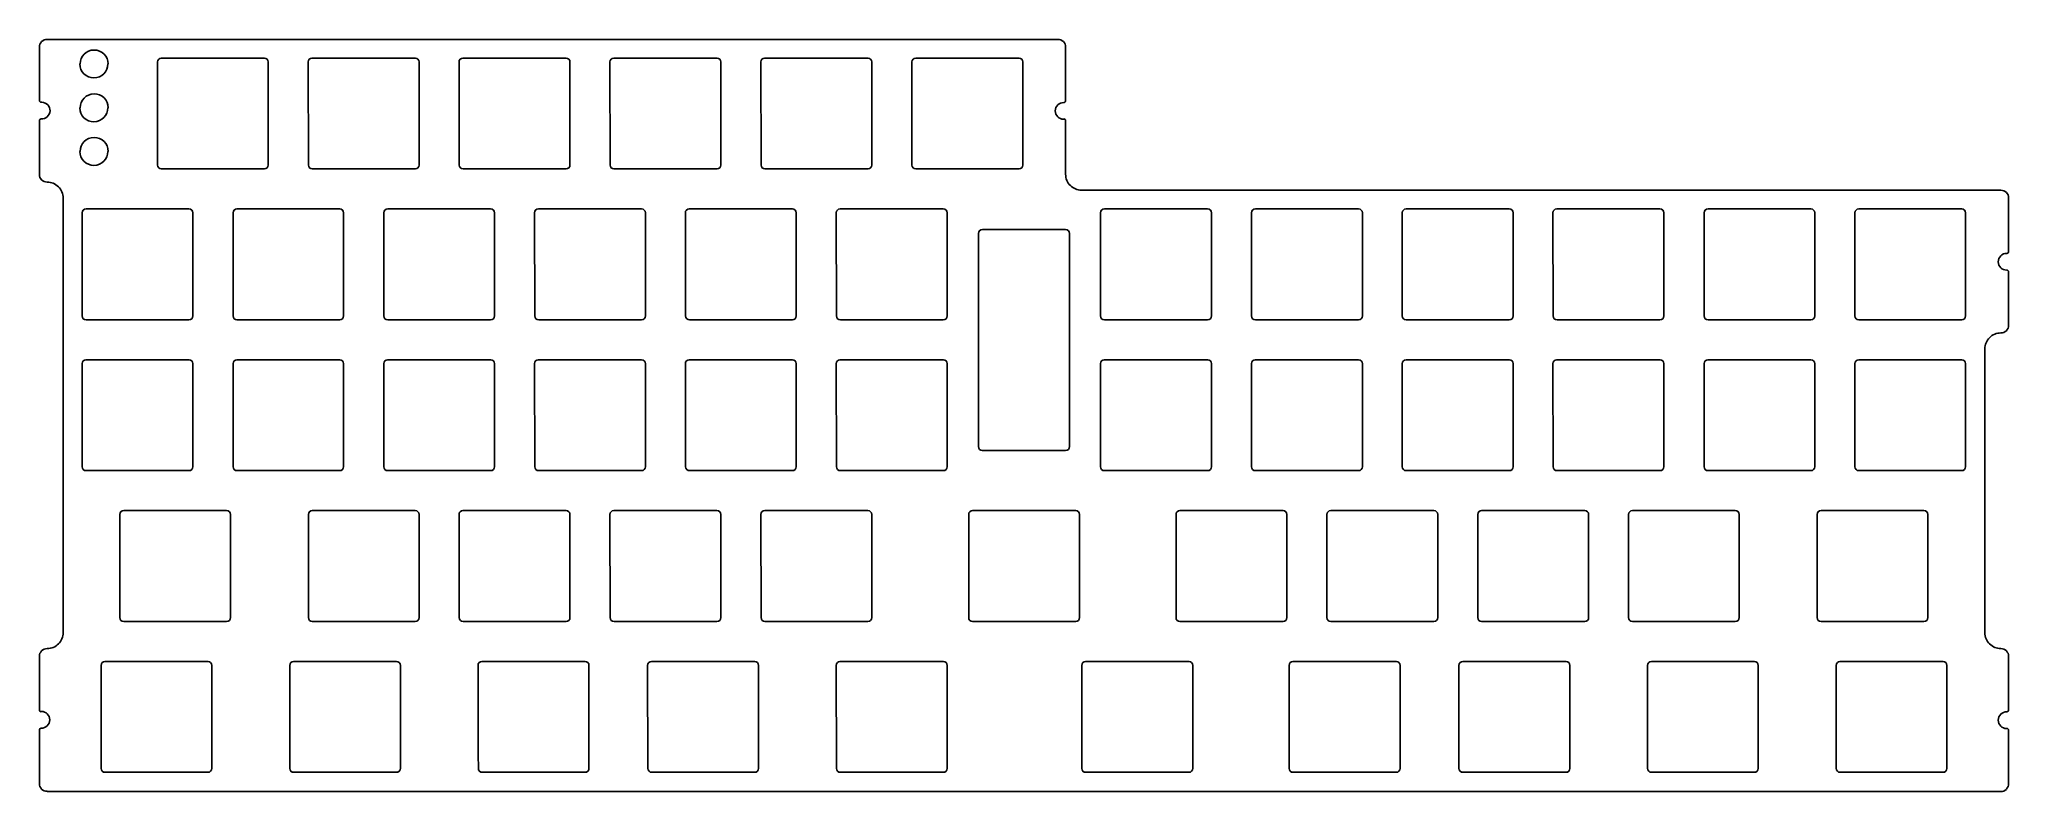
# Model space of a CAD drawing. Header units: millimetres. Extents: x 16 to 264, y 60 to 155.
import ezdxf

# ---------------------------------------------------------------- set-up
doc = ezdxf.new("R2010")
doc.units = ezdxf.units.MM
doc.header["$MEASUREMENT"] = 0
doc.layers.add('Layer 1', color=7, linetype='Continuous', lineweight=0)

msp = doc.modelspace()

# ---------------------------------------------------------------- linework, layer by layer
at = {"layer": 'Layer 1', "color": 18, "lineweight": 25, "true_color": 0x000000}
for p, q in [((15.56, 154.45), (15.56, 147.74)), ((144.15, 155.43), (16.55, 155.43)), ((145.13, 147.74), (145.13, 154.45)), ((15.56, 145.13), (15.56, 138.39)), ((145.13, 138.39), (145.13, 145.13)), ((18.56, 135.4), (18.56, 80.5)), ((263.21, 136.38), (147.14, 136.38)), ((264.2, 128.66), (264.2, 135.4)), ((264.2, 119.66), (264.2, 126.05)), ((264.2, 119.34), (264.2, 119.66)), ((261.2, 80.5), (261.2, 116.35)), ((15.56, 77.51), (15.56, 70.77)), ((264.2, 70.77), (264.2, 77.51)), ((15.56, 68.16), (15.56, 61.45)), ((264.2, 61.45), (264.2, 68.16)), ((16.55, 60.43), (263.21, 60.43))]:
    msp.add_line(p, q, dxfattribs=at)
for points in [[(15.84, 155.15), (15.66, 154.98), (15.56, 154.73), (15.56, 154.45)], [(16.55, 155.43), (16.26, 155.43), (16.02, 155.33), (15.84, 155.15)], [(144.85, 155.15), (144.67, 155.33), (144.43, 155.43), (144.15, 155.43)], [(145.13, 154.45), (145.13, 154.73), (145.03, 154.98), (144.85, 155.15)], [(15.56, 147.74), (15.56, 147.6), (15.66, 147.5), (15.8, 147.5)], [(144.89, 147.46), (145.03, 147.46), (145.13, 147.57), (145.13, 147.71)], [(15.8, 145.38), (15.66, 145.38), (15.56, 145.27), (15.56, 145.13)], [(145.13, 145.13), (145.13, 145.27), (145.03, 145.38), (144.89, 145.38)], [(15.56, 138.39), (15.56, 138.11), (15.66, 137.87), (15.84, 137.69)], [(15.84, 137.69), (16.02, 137.51), (16.26, 137.41), (16.55, 137.41)], [(17.96, 136.81), (17.57, 137.2), (17.07, 137.41), (16.55, 137.41)], [(18.56, 135.4), (18.56, 135.93), (18.34, 136.45), (17.96, 136.81)], [(145.13, 138.39), (145.13, 137.87), (145.34, 137.34), (145.73, 136.98)], [(145.73, 136.98), (146.12, 136.6), (146.61, 136.38), (147.14, 136.38)], [(263.91, 136.1), (263.74, 136.28), (263.49, 136.38), (263.21, 136.38)], [(264.2, 135.4), (264.2, 135.68), (264.09, 135.93), (263.91, 136.1)], [(261.8, 117.76), (261.41, 117.37), (261.2, 116.88), (261.2, 116.35)], [(263.21, 118.36), (262.68, 118.36), (262.15, 118.15), (261.8, 117.76)], [(263.21, 118.36), (263.49, 118.36), (263.74, 118.46), (263.91, 118.64)], [(263.91, 118.64), (264.09, 118.82), (264.2, 119.06), (264.2, 119.34)], [(17.96, 79.09), (18.34, 79.48), (18.56, 79.97), (18.56, 80.5)], [(261.2, 80.5), (261.2, 79.97), (261.41, 79.45), (261.8, 79.09)], [(15.84, 78.21), (15.66, 78.03), (15.56, 77.79), (15.56, 77.51)], [(16.55, 78.49), (16.26, 78.49), (16.02, 78.39), (15.84, 78.21)], [(16.55, 78.49), (17.07, 78.49), (17.6, 78.7), (17.96, 79.09)], [(261.8, 79.09), (262.18, 78.7), (262.68, 78.49), (263.21, 78.49)], [(263.91, 78.21), (263.74, 78.39), (263.49, 78.49), (263.21, 78.49)], [(264.2, 77.51), (264.2, 77.79), (264.09, 78.03), (263.91, 78.21)], [(263.95, 70.52), (264.09, 70.52), (264.2, 70.63), (264.2, 70.77)], [(15.8, 68.44), (15.66, 68.44), (15.56, 68.33), (15.56, 68.19)], [(15.56, 61.45), (15.56, 61.17), (15.66, 60.92), (15.84, 60.75)], [(15.84, 60.75), (16.02, 60.57), (16.26, 60.47), (16.55, 60.47)], [(263.21, 60.43), (263.49, 60.43), (263.74, 60.54), (263.91, 60.71)], [(263.91, 60.75), (264.09, 60.92), (264.2, 61.17), (264.2, 61.45)]]:
    msp.add_open_spline(points, degree=3, dxfattribs=at)
for points, knots in [([(24.2, 152.33), (24.2, 151.38), (23.42, 150.57), (22.44, 150.57), (21.45, 150.57), (20.67, 151.34), (20.67, 152.33)], [0, 0, 0, 0, 1, 1, 1, 2, 2, 2, 2]), ([(20.71, 152.33), (20.71, 153.28), (21.48, 154.09), (22.47, 154.09), (23.46, 154.09), (24.24, 153.32), (24.24, 152.33)], [0, 0, 0, 0, 1, 1, 1, 2, 2, 2, 2]), ([(30.48, 139.56), (30.48, 139.28), (30.69, 139.07), (30.97, 139.07), (30.97, 139.07), (43.96, 139.07), (43.96, 139.07), (44.24, 139.07), (44.45, 139.28), (44.45, 139.56), (44.45, 139.56), (44.45, 152.58), (44.45, 152.58), (44.45, 152.86), (44.24, 153.07), (43.96, 153.07), (43.96, 153.07), (30.97, 153.07), (30.97, 153.07), (30.69, 153.07), (30.48, 152.86), (30.48, 152.58), (30.48, 152.58), (30.48, 139.56), (30.48, 139.56), (30.48, 139.56), (30.48, 139.56), (30.48, 139.56)], [0, 0, 0, 0, 1, 1, 1, 2, 2, 2, 3, 3, 3, 4, 4, 4, 5, 5, 5, 6, 6, 6, 7, 7, 7, 8, 8, 8, 9, 9, 9, 9]), ([(49.53, 139.56), (49.53, 139.28), (49.74, 139.07), (50.02, 139.07), (50.02, 139.07), (63.01, 139.07), (63.01, 139.07), (63.29, 139.07), (63.5, 139.28), (63.5, 139.56), (63.5, 139.56), (63.5, 152.58), (63.5, 152.58), (63.5, 152.86), (63.29, 153.07), (63.01, 153.07), (63.01, 153.07), (49.99, 153.07), (49.99, 153.07), (49.71, 153.07), (49.49, 152.86), (49.49, 152.58), (49.49, 152.58), (49.53, 139.56), (49.53, 139.56), (49.53, 139.56), (49.53, 139.56), (49.53, 139.56)], [0, 0, 0, 0, 1, 1, 1, 2, 2, 2, 3, 3, 3, 4, 4, 4, 5, 5, 5, 6, 6, 6, 7, 7, 7, 8, 8, 8, 9, 9, 9, 9]), ([(68.58, 139.56), (68.58, 139.28), (68.79, 139.07), (69.07, 139.07), (69.07, 139.07), (82.06, 139.07), (82.06, 139.07), (82.34, 139.07), (82.55, 139.28), (82.55, 139.56), (82.55, 139.56), (82.55, 152.58), (82.55, 152.58), (82.55, 152.86), (82.34, 153.07), (82.06, 153.07), (82.06, 153.07), (69.04, 153.07), (69.04, 153.07), (68.76, 153.07), (68.54, 152.86), (68.54, 152.58), (68.58, 152.54), (68.58, 139.56), (68.58, 139.56)], [0, 0, 0, 0, 1, 1, 1, 2, 2, 2, 3, 3, 3, 4, 4, 4, 5, 5, 5, 6, 6, 6, 7, 7, 7, 8, 8, 8, 8]), ([(87.63, 139.56), (87.63, 139.28), (87.84, 139.07), (88.12, 139.07), (88.12, 139.07), (101.11, 139.07), (101.11, 139.07), (101.39, 139.07), (101.6, 139.28), (101.6, 139.56), (101.6, 139.56), (101.6, 152.58), (101.6, 152.58), (101.6, 152.86), (101.39, 153.07), (101.11, 153.07), (101.11, 153.07), (88.09, 153.07), (88.09, 153.07), (87.81, 153.07), (87.59, 152.86), (87.59, 152.58), (87.59, 152.58), (87.63, 139.56), (87.63, 139.56), (87.63, 139.56), (87.63, 139.56), (87.63, 139.56)], [0, 0, 0, 0, 1, 1, 1, 2, 2, 2, 3, 3, 3, 4, 4, 4, 5, 5, 5, 6, 6, 6, 7, 7, 7, 8, 8, 8, 9, 9, 9, 9]), ([(106.68, 139.56), (106.68, 139.28), (106.89, 139.07), (107.17, 139.07), (107.17, 139.07), (120.16, 139.07), (120.16, 139.07), (120.44, 139.07), (120.65, 139.28), (120.65, 139.56), (120.65, 139.56), (120.65, 152.58), (120.65, 152.58), (120.65, 152.86), (120.44, 153.07), (120.16, 153.07), (120.16, 153.07), (107.14, 153.07), (107.14, 153.07), (106.86, 153.07), (106.64, 152.86), (106.64, 152.58), (106.64, 152.58), (106.68, 139.56), (106.68, 139.56), (106.68, 139.56), (106.68, 139.56), (106.68, 139.56)], [0, 0, 0, 0, 1, 1, 1, 2, 2, 2, 3, 3, 3, 4, 4, 4, 5, 5, 5, 6, 6, 6, 7, 7, 7, 8, 8, 8, 9, 9, 9, 9]), ([(125.73, 139.56), (125.73, 139.28), (125.94, 139.07), (126.22, 139.07), (126.22, 139.07), (139.24, 139.07), (139.24, 139.07), (139.52, 139.07), (139.74, 139.28), (139.74, 139.56), (139.74, 139.56), (139.74, 152.58), (139.74, 152.58), (139.74, 152.86), (139.52, 153.07), (139.24, 153.07), (139.24, 153.07), (126.22, 153.07), (126.22, 153.07), (125.94, 153.07), (125.73, 152.86), (125.73, 152.58), (125.73, 152.58), (125.73, 139.56), (125.73, 139.56)], [0, 0, 0, 0, 1, 1, 1, 2, 2, 2, 3, 3, 3, 4, 4, 4, 5, 5, 5, 6, 6, 6, 7, 7, 7, 8, 8, 8, 8]), ([(15.8, 145.38), (16.37, 145.38), (16.86, 145.8), (16.9, 146.4), (16.9, 146.97), (16.47, 147.46), (15.87, 147.5), (15.87, 147.5), (15.84, 147.5), (15.8, 147.5)], [0, 0, 0, 0, 1, 1, 1, 2, 2, 2, 3, 3, 3, 3]), ([(24.2, 146.79), (24.2, 145.84), (23.42, 145.03), (22.44, 145.03), (21.45, 145.03), (20.67, 145.8), (20.67, 146.79)], [0, 0, 0, 0, 1, 1, 1, 2, 2, 2, 2]), ([(20.71, 146.79), (20.71, 147.74), (21.48, 148.55), (22.47, 148.55), (23.46, 148.55), (24.24, 147.78), (24.24, 146.79)], [0, 0, 0, 0, 1, 1, 1, 2, 2, 2, 2]), ([(144.89, 147.46), (144.32, 147.46), (143.83, 147), (143.83, 146.4), (143.83, 145.8), (144.29, 145.34), (144.89, 145.34)], [0, 0, 0, 0, 1, 1, 1, 2, 2, 2, 2]), ([(20.71, 141.29), (20.71, 142.24), (21.48, 143.05), (22.47, 143.05), (23.46, 143.05), (24.24, 142.28), (24.24, 141.29)], [0, 0, 0, 0, 1, 1, 1, 2, 2, 2, 2]), ([(24.2, 141.29), (24.2, 140.34), (23.42, 139.52), (22.44, 139.52), (21.45, 139.52), (20.67, 140.3), (20.67, 141.29)], [0, 0, 0, 0, 1, 1, 1, 2, 2, 2, 2]), ([(20.95, 120.51), (20.95, 120.23), (21.17, 120.02), (21.45, 120.02), (21.45, 120.02), (34.43, 120.02), (34.43, 120.02), (34.71, 120.02), (34.93, 120.23), (34.93, 120.51), (34.93, 120.51), (34.93, 133.53), (34.93, 133.53), (34.93, 133.81), (34.71, 134.02), (34.43, 134.02), (34.43, 134.02), (21.45, 134.02), (21.45, 134.02), (21.17, 134.02), (20.95, 133.81), (20.95, 133.53), (20.95, 133.49), (20.95, 120.51), (20.95, 120.51)], [0, 0, 0, 0, 1, 1, 1, 2, 2, 2, 3, 3, 3, 4, 4, 4, 5, 5, 5, 6, 6, 6, 7, 7, 7, 8, 8, 8, 8]), ([(40.01, 120.51), (40.01, 120.23), (40.22, 120.02), (40.5, 120.02), (40.5, 120.02), (53.48, 120.02), (53.48, 120.02), (53.76, 120.02), (53.97, 120.23), (53.97, 120.51), (53.97, 120.51), (53.97, 133.53), (53.97, 133.53), (53.97, 133.81), (53.76, 134.02), (53.48, 134.02), (53.48, 134.02), (40.5, 134.02), (40.5, 134.02), (40.22, 134.02), (40.01, 133.81), (40.01, 133.53), (40.01, 133.53), (40.01, 120.51), (40.01, 120.51)], [0, 0, 0, 0, 1, 1, 1, 2, 2, 2, 3, 3, 3, 4, 4, 4, 5, 5, 5, 6, 6, 6, 7, 7, 7, 8, 8, 8, 8]), ([(59.05, 120.51), (59.05, 120.23), (59.27, 120.02), (59.55, 120.02), (59.55, 120.02), (72.53, 120.02), (72.53, 120.02), (72.81, 120.02), (73.02, 120.23), (73.02, 120.51), (73.02, 120.51), (73.02, 133.53), (73.02, 133.53), (73.02, 133.81), (72.81, 134.02), (72.53, 134.02), (72.53, 134.02), (59.55, 134.02), (59.55, 134.02), (59.27, 134.02), (59.05, 133.81), (59.05, 133.53), (59.05, 133.53), (59.05, 120.51), (59.05, 120.51)], [0, 0, 0, 0, 1, 1, 1, 2, 2, 2, 3, 3, 3, 4, 4, 4, 5, 5, 5, 6, 6, 6, 7, 7, 7, 8, 8, 8, 8]), ([(78.1, 120.51), (78.1, 120.23), (78.32, 120.02), (78.6, 120.02), (78.6, 120.02), (91.58, 120.02), (91.58, 120.02), (91.86, 120.02), (92.07, 120.23), (92.07, 120.51), (92.07, 120.51), (92.07, 133.53), (92.07, 133.53), (92.07, 133.81), (91.86, 134.02), (91.58, 134.02), (91.58, 134.02), (78.56, 134.02), (78.56, 134.02), (78.28, 134.02), (78.07, 133.81), (78.07, 133.53), (78.07, 133.53), (78.1, 120.51), (78.1, 120.51), (78.1, 120.51), (78.1, 120.51), (78.1, 120.51)], [0, 0, 0, 0, 1, 1, 1, 2, 2, 2, 3, 3, 3, 4, 4, 4, 5, 5, 5, 6, 6, 6, 7, 7, 7, 8, 8, 8, 9, 9, 9, 9]), ([(97.15, 120.51), (97.15, 120.23), (97.37, 120.02), (97.65, 120.02), (97.65, 120.02), (110.63, 120.02), (110.63, 120.02), (110.91, 120.02), (111.12, 120.23), (111.12, 120.51), (111.12, 120.51), (111.12, 133.53), (111.12, 133.53), (111.12, 133.81), (110.91, 134.02), (110.63, 134.02), (110.63, 134.02), (97.61, 134.02), (97.61, 134.02), (97.33, 134.02), (97.12, 133.81), (97.12, 133.53), (97.12, 133.53), (97.15, 120.51), (97.15, 120.51), (97.15, 120.51), (97.15, 120.51), (97.15, 120.51)], [0, 0, 0, 0, 1, 1, 1, 2, 2, 2, 3, 3, 3, 4, 4, 4, 5, 5, 5, 6, 6, 6, 7, 7, 7, 8, 8, 8, 9, 9, 9, 9]), ([(116.2, 120.51), (116.2, 120.23), (116.42, 120.02), (116.7, 120.02), (116.7, 120.02), (129.68, 120.02), (129.68, 120.02), (129.96, 120.02), (130.17, 120.23), (130.17, 120.51), (130.17, 120.51), (130.17, 133.53), (130.17, 133.53), (130.17, 133.81), (129.96, 134.02), (129.68, 134.02), (129.68, 134.02), (116.66, 134.02), (116.66, 134.02), (116.38, 134.02), (116.17, 133.81), (116.17, 133.53), (116.17, 133.53), (116.2, 120.51), (116.2, 120.51), (116.2, 120.51), (116.2, 120.51), (116.2, 120.51)], [0, 0, 0, 0, 1, 1, 1, 2, 2, 2, 3, 3, 3, 4, 4, 4, 5, 5, 5, 6, 6, 6, 7, 7, 7, 8, 8, 8, 9, 9, 9, 9]), ([(149.54, 120.51), (149.54, 120.23), (149.75, 120.02), (150.04, 120.02), (150.04, 120.02), (163.05, 120.02), (163.05, 120.02), (163.34, 120.02), (163.55, 120.23), (163.55, 120.51), (163.55, 120.51), (163.55, 133.53), (163.55, 133.53), (163.55, 133.81), (163.34, 134.02), (163.05, 134.02), (163.05, 134.02), (150.04, 134.02), (150.04, 134.02), (149.75, 134.02), (149.54, 133.81), (149.54, 133.53), (149.54, 133.53), (149.54, 120.51), (149.54, 120.51)], [0, 0, 0, 0, 1, 1, 1, 2, 2, 2, 3, 3, 3, 4, 4, 4, 5, 5, 5, 6, 6, 6, 7, 7, 7, 8, 8, 8, 8]), ([(168.59, 120.51), (168.59, 120.23), (168.8, 120.02), (169.09, 120.02), (169.09, 120.02), (182.1, 120.02), (182.1, 120.02), (182.39, 120.02), (182.6, 120.23), (182.6, 120.51), (182.6, 120.51), (182.6, 133.53), (182.6, 133.53), (182.6, 133.81), (182.39, 134.02), (182.1, 134.02), (182.1, 134.02), (169.09, 134.02), (169.09, 134.02), (168.8, 134.02), (168.59, 133.81), (168.59, 133.53), (168.59, 133.53), (168.59, 120.51), (168.59, 120.51), (168.59, 120.51), (168.59, 120.51), (168.59, 120.51)], [0, 0, 0, 0, 1, 1, 1, 2, 2, 2, 3, 3, 3, 4, 4, 4, 5, 5, 5, 6, 6, 6, 7, 7, 7, 8, 8, 8, 9, 9, 9, 9]), ([(187.64, 120.51), (187.64, 120.23), (187.85, 120.02), (188.14, 120.02), (188.14, 120.02), (201.15, 120.02), (201.15, 120.02), (201.44, 120.02), (201.65, 120.23), (201.65, 120.51), (201.65, 120.51), (201.65, 133.53), (201.65, 133.53), (201.65, 133.81), (201.44, 134.02), (201.15, 134.02), (201.15, 134.02), (188.14, 134.02), (188.14, 134.02), (187.85, 134.02), (187.64, 133.81), (187.64, 133.53), (187.64, 133.53), (187.64, 120.51), (187.64, 120.51)], [0, 0, 0, 0, 1, 1, 1, 2, 2, 2, 3, 3, 3, 4, 4, 4, 5, 5, 5, 6, 6, 6, 7, 7, 7, 8, 8, 8, 8]), ([(206.69, 120.51), (206.69, 120.23), (206.9, 120.02), (207.19, 120.02), (207.19, 120.02), (220.17, 120.02), (220.17, 120.02), (220.45, 120.02), (220.66, 120.23), (220.66, 120.51), (220.66, 120.51), (220.66, 133.53), (220.66, 133.53), (220.66, 133.81), (220.45, 134.02), (220.17, 134.02), (220.17, 134.02), (207.15, 134.02), (207.15, 134.02), (206.87, 134.02), (206.66, 133.81), (206.66, 133.53), (206.66, 133.53), (206.69, 120.51), (206.69, 120.51), (206.69, 120.51), (206.69, 120.51), (206.69, 120.51)], [0, 0, 0, 0, 1, 1, 1, 2, 2, 2, 3, 3, 3, 4, 4, 4, 5, 5, 5, 6, 6, 6, 7, 7, 7, 8, 8, 8, 9, 9, 9, 9]), ([(225.74, 120.51), (225.74, 120.23), (225.95, 120.02), (226.24, 120.02), (226.24, 120.02), (239.22, 120.02), (239.22, 120.02), (239.5, 120.02), (239.71, 120.23), (239.71, 120.51), (239.71, 120.51), (239.71, 133.53), (239.71, 133.53), (239.71, 133.81), (239.5, 134.02), (239.22, 134.02), (239.22, 134.02), (226.24, 134.02), (226.24, 134.02), (225.95, 134.02), (225.74, 133.81), (225.74, 133.53), (225.74, 133.53), (225.74, 120.51), (225.74, 120.51)], [0, 0, 0, 0, 1, 1, 1, 2, 2, 2, 3, 3, 3, 4, 4, 4, 5, 5, 5, 6, 6, 6, 7, 7, 7, 8, 8, 8, 8]), ([(244.79, 120.51), (244.79, 120.23), (245, 120.02), (245.29, 120.02), (245.29, 120.02), (258.27, 120.02), (258.27, 120.02), (258.55, 120.02), (258.76, 120.23), (258.76, 120.51), (258.76, 120.51), (258.76, 133.53), (258.76, 133.53), (258.76, 133.81), (258.55, 134.02), (258.27, 134.02), (258.27, 134.02), (245.29, 134.02), (245.29, 134.02), (245, 134.02), (244.79, 133.81), (244.79, 133.53), (244.79, 133.53), (244.79, 120.51), (244.79, 120.51)], [0, 0, 0, 0, 1, 1, 1, 2, 2, 2, 3, 3, 3, 4, 4, 4, 5, 5, 5, 6, 6, 6, 7, 7, 7, 8, 8, 8, 8]), ([(145.13, 103.5), (145.13, 103.5), (134.62, 103.5), (134.62, 103.5), (134.34, 103.5), (134.13, 103.72), (134.13, 104), (134.13, 104), (134.13, 130.92), (134.13, 130.92), (134.13, 131.2), (134.34, 131.41), (134.62, 131.41), (134.62, 131.41), (145.13, 131.41), (145.13, 131.41), (145.41, 131.41), (145.63, 131.2), (145.63, 130.92), (145.63, 130.92), (145.63, 104), (145.63, 104), (145.63, 103.75), (145.41, 103.5), (145.13, 103.5)], [0, 0, 0, 0, 1, 1, 1, 2, 2, 2, 3, 3, 3, 4, 4, 4, 5, 5, 5, 6, 6, 6, 7, 7, 7, 8, 8, 8, 8]), ([(263.95, 128.41), (263.35, 128.41), (262.89, 127.95), (262.89, 127.35), (262.89, 126.75), (263.35, 126.29), (263.95, 126.29)], [0, 0, 0, 0, 1, 1, 1, 2, 2, 2, 2]), ([(263.95, 128.41), (264.02, 128.41), (264.09, 128.45), (264.12, 128.48), (264.16, 128.52), (264.2, 128.59), (264.2, 128.66)], [0, 0, 0, 0, 1, 1, 1, 2, 2, 2, 2]), ([(264.2, 126.05), (264.2, 126.12), (264.16, 126.19), (264.12, 126.22), (264.09, 126.26), (264.02, 126.29), (263.95, 126.29)], [0, 0, 0, 0, 1, 1, 1, 2, 2, 2, 2]), ([(20.95, 101.46), (20.95, 101.18), (21.17, 100.97), (21.45, 100.97), (21.45, 100.97), (34.43, 100.97), (34.43, 100.97), (34.71, 100.97), (34.93, 101.18), (34.93, 101.46), (34.93, 101.46), (34.93, 114.48), (34.93, 114.48), (34.93, 114.76), (34.71, 114.97), (34.43, 114.97), (34.43, 114.97), (21.45, 114.97), (21.45, 114.97), (21.17, 114.97), (20.95, 114.76), (20.95, 114.48), (20.95, 114.44), (20.95, 101.46), (20.95, 101.46)], [0, 0, 0, 0, 1, 1, 1, 2, 2, 2, 3, 3, 3, 4, 4, 4, 5, 5, 5, 6, 6, 6, 7, 7, 7, 8, 8, 8, 8]), ([(40.01, 101.46), (40.01, 101.18), (40.22, 100.97), (40.5, 100.97), (40.5, 100.97), (53.48, 100.97), (53.48, 100.97), (53.76, 100.97), (53.97, 101.18), (53.97, 101.46), (53.97, 101.46), (53.97, 114.48), (53.97, 114.48), (53.97, 114.76), (53.76, 114.97), (53.48, 114.97), (53.48, 114.97), (40.5, 114.97), (40.5, 114.97), (40.22, 114.97), (40.01, 114.76), (40.01, 114.48), (40.01, 114.48), (40.01, 101.46), (40.01, 101.46)], [0, 0, 0, 0, 1, 1, 1, 2, 2, 2, 3, 3, 3, 4, 4, 4, 5, 5, 5, 6, 6, 6, 7, 7, 7, 8, 8, 8, 8]), ([(59.05, 101.46), (59.05, 101.18), (59.27, 100.97), (59.55, 100.97), (59.55, 100.97), (72.53, 100.97), (72.53, 100.97), (72.81, 100.97), (73.02, 101.18), (73.02, 101.46), (73.02, 101.46), (73.02, 114.48), (73.02, 114.48), (73.02, 114.76), (72.81, 114.97), (72.53, 114.97), (72.53, 114.97), (59.55, 114.97), (59.55, 114.97), (59.27, 114.97), (59.05, 114.76), (59.05, 114.48), (59.05, 114.48), (59.05, 101.46), (59.05, 101.46)], [0, 0, 0, 0, 1, 1, 1, 2, 2, 2, 3, 3, 3, 4, 4, 4, 5, 5, 5, 6, 6, 6, 7, 7, 7, 8, 8, 8, 8]), ([(78.1, 101.46), (78.1, 101.18), (78.32, 100.97), (78.6, 100.97), (78.6, 100.97), (91.58, 100.97), (91.58, 100.97), (91.86, 100.97), (92.07, 101.18), (92.07, 101.46), (92.07, 101.46), (92.07, 114.48), (92.07, 114.48), (92.07, 114.76), (91.86, 114.97), (91.58, 114.97), (91.58, 114.97), (78.56, 114.97), (78.56, 114.97), (78.28, 114.97), (78.07, 114.76), (78.07, 114.48), (78.07, 114.48), (78.1, 101.46), (78.1, 101.46), (78.1, 101.46), (78.1, 101.46), (78.1, 101.46)], [0, 0, 0, 0, 1, 1, 1, 2, 2, 2, 3, 3, 3, 4, 4, 4, 5, 5, 5, 6, 6, 6, 7, 7, 7, 8, 8, 8, 9, 9, 9, 9]), ([(97.15, 101.46), (97.15, 101.18), (97.37, 100.97), (97.65, 100.97), (97.65, 100.97), (110.63, 100.97), (110.63, 100.97), (110.91, 100.97), (111.12, 101.18), (111.12, 101.46), (111.12, 101.46), (111.12, 114.48), (111.12, 114.48), (111.12, 114.76), (110.91, 114.97), (110.63, 114.97), (110.63, 114.97), (97.61, 114.97), (97.61, 114.97), (97.33, 114.97), (97.12, 114.76), (97.12, 114.48), (97.12, 114.48), (97.15, 101.46), (97.15, 101.46), (97.15, 101.46), (97.15, 101.46), (97.15, 101.46)], [0, 0, 0, 0, 1, 1, 1, 2, 2, 2, 3, 3, 3, 4, 4, 4, 5, 5, 5, 6, 6, 6, 7, 7, 7, 8, 8, 8, 9, 9, 9, 9]), ([(116.2, 101.46), (116.2, 101.18), (116.42, 100.97), (116.7, 100.97), (116.7, 100.97), (129.68, 100.97), (129.68, 100.97), (129.96, 100.97), (130.17, 101.18), (130.17, 101.46), (130.17, 101.46), (130.17, 114.48), (130.17, 114.48), (130.17, 114.76), (129.96, 114.97), (129.68, 114.97), (129.68, 114.97), (116.66, 114.97), (116.66, 114.97), (116.38, 114.97), (116.17, 114.76), (116.17, 114.48), (116.17, 114.48), (116.2, 101.46), (116.2, 101.46), (116.2, 101.46), (116.2, 101.46), (116.2, 101.46)], [0, 0, 0, 0, 1, 1, 1, 2, 2, 2, 3, 3, 3, 4, 4, 4, 5, 5, 5, 6, 6, 6, 7, 7, 7, 8, 8, 8, 9, 9, 9, 9]), ([(149.54, 101.46), (149.54, 101.18), (149.75, 100.97), (150.04, 100.97), (150.04, 100.97), (163.05, 100.97), (163.05, 100.97), (163.34, 100.97), (163.55, 101.18), (163.55, 101.46), (163.55, 101.46), (163.55, 114.48), (163.55, 114.48), (163.55, 114.76), (163.34, 114.97), (163.05, 114.97), (163.05, 114.97), (150.04, 114.97), (150.04, 114.97), (149.75, 114.97), (149.54, 114.76), (149.54, 114.48), (149.54, 114.48), (149.54, 101.46), (149.54, 101.46)], [0, 0, 0, 0, 1, 1, 1, 2, 2, 2, 3, 3, 3, 4, 4, 4, 5, 5, 5, 6, 6, 6, 7, 7, 7, 8, 8, 8, 8]), ([(168.59, 101.46), (168.59, 101.18), (168.8, 100.97), (169.09, 100.97), (169.09, 100.97), (182.1, 100.97), (182.1, 100.97), (182.39, 100.97), (182.6, 101.18), (182.6, 101.46), (182.6, 101.46), (182.6, 114.48), (182.6, 114.48), (182.6, 114.76), (182.39, 114.97), (182.1, 114.97), (182.1, 114.97), (169.09, 114.97), (169.09, 114.97), (168.8, 114.97), (168.59, 114.76), (168.59, 114.48), (168.59, 114.48), (168.59, 101.46), (168.59, 101.46), (168.59, 101.46), (168.59, 101.46), (168.59, 101.46)], [0, 0, 0, 0, 1, 1, 1, 2, 2, 2, 3, 3, 3, 4, 4, 4, 5, 5, 5, 6, 6, 6, 7, 7, 7, 8, 8, 8, 9, 9, 9, 9]), ([(187.64, 101.46), (187.64, 101.18), (187.85, 100.97), (188.14, 100.97), (188.14, 100.97), (201.15, 100.97), (201.15, 100.97), (201.44, 100.97), (201.65, 101.18), (201.65, 101.46), (201.65, 101.46), (201.65, 114.48), (201.65, 114.48), (201.65, 114.76), (201.44, 114.97), (201.15, 114.97), (201.15, 114.97), (188.14, 114.97), (188.14, 114.97), (187.85, 114.97), (187.64, 114.76), (187.64, 114.48), (187.64, 114.48), (187.64, 101.46), (187.64, 101.46)], [0, 0, 0, 0, 1, 1, 1, 2, 2, 2, 3, 3, 3, 4, 4, 4, 5, 5, 5, 6, 6, 6, 7, 7, 7, 8, 8, 8, 8]), ([(206.69, 101.46), (206.69, 101.18), (206.9, 100.97), (207.19, 100.97), (207.19, 100.97), (220.17, 100.97), (220.17, 100.97), (220.45, 100.97), (220.66, 101.18), (220.66, 101.46), (220.66, 101.46), (220.66, 114.48), (220.66, 114.48), (220.66, 114.76), (220.45, 114.97), (220.17, 114.97), (220.17, 114.97), (207.15, 114.97), (207.15, 114.97), (206.87, 114.97), (206.66, 114.76), (206.66, 114.48), (206.66, 114.48), (206.69, 101.46), (206.69, 101.46), (206.69, 101.46), (206.69, 101.46), (206.69, 101.46)], [0, 0, 0, 0, 1, 1, 1, 2, 2, 2, 3, 3, 3, 4, 4, 4, 5, 5, 5, 6, 6, 6, 7, 7, 7, 8, 8, 8, 9, 9, 9, 9]), ([(225.74, 101.46), (225.74, 101.18), (225.95, 100.97), (226.24, 100.97), (226.24, 100.97), (239.22, 100.97), (239.22, 100.97), (239.5, 100.97), (239.71, 101.18), (239.71, 101.46), (239.71, 101.46), (239.71, 114.48), (239.71, 114.48), (239.71, 114.76), (239.5, 114.97), (239.22, 114.97), (239.22, 114.97), (226.24, 114.97), (226.24, 114.97), (225.95, 114.97), (225.74, 114.76), (225.74, 114.48), (225.74, 114.48), (225.74, 101.46), (225.74, 101.46)], [0, 0, 0, 0, 1, 1, 1, 2, 2, 2, 3, 3, 3, 4, 4, 4, 5, 5, 5, 6, 6, 6, 7, 7, 7, 8, 8, 8, 8]), ([(244.79, 101.46), (244.79, 101.18), (245, 100.97), (245.29, 100.97), (245.29, 100.97), (258.27, 100.97), (258.27, 100.97), (258.55, 100.97), (258.76, 101.18), (258.76, 101.46), (258.76, 101.46), (258.76, 114.48), (258.76, 114.48), (258.76, 114.76), (258.55, 114.97), (258.27, 114.97), (258.27, 114.97), (245.29, 114.97), (245.29, 114.97), (245, 114.97), (244.79, 114.76), (244.79, 114.48), (244.79, 114.48), (244.79, 101.46), (244.79, 101.46)], [0, 0, 0, 0, 1, 1, 1, 2, 2, 2, 3, 3, 3, 4, 4, 4, 5, 5, 5, 6, 6, 6, 7, 7, 7, 8, 8, 8, 8]), ([(25.72, 82.41), (25.72, 82.13), (25.93, 81.92), (26.21, 81.92), (26.21, 81.92), (39.19, 81.92), (39.19, 81.92), (39.48, 81.92), (39.69, 82.13), (39.69, 82.41), (39.69, 82.41), (39.69, 95.43), (39.69, 95.43), (39.69, 95.71), (39.48, 95.92), (39.19, 95.92), (39.19, 95.92), (26.21, 95.92), (26.21, 95.92), (25.93, 95.92), (25.72, 95.71), (25.72, 95.43), (25.72, 95.43), (25.72, 82.41), (25.72, 82.41)], [0, 0, 0, 0, 1, 1, 1, 2, 2, 2, 3, 3, 3, 4, 4, 4, 5, 5, 5, 6, 6, 6, 7, 7, 7, 8, 8, 8, 8]), ([(49.53, 82.41), (49.53, 82.13), (49.74, 81.92), (50.02, 81.92), (50.02, 81.92), (63.01, 81.92), (63.01, 81.92), (63.29, 81.92), (63.5, 82.13), (63.5, 82.41), (63.5, 82.41), (63.5, 95.43), (63.5, 95.43), (63.5, 95.71), (63.29, 95.92), (63.01, 95.92), (63.01, 95.92), (50.02, 95.92), (50.02, 95.92), (49.74, 95.92), (49.53, 95.71), (49.53, 95.43), (49.53, 95.39), (49.53, 82.41), (49.53, 82.41)], [0, 0, 0, 0, 1, 1, 1, 2, 2, 2, 3, 3, 3, 4, 4, 4, 5, 5, 5, 6, 6, 6, 7, 7, 7, 8, 8, 8, 8]), ([(68.58, 82.41), (68.58, 82.13), (68.79, 81.92), (69.07, 81.92), (69.07, 81.92), (82.06, 81.92), (82.06, 81.92), (82.34, 81.92), (82.55, 82.13), (82.55, 82.41), (82.55, 82.41), (82.55, 95.43), (82.55, 95.43), (82.55, 95.71), (82.34, 95.92), (82.06, 95.92), (82.06, 95.92), (69.04, 95.92), (69.04, 95.92), (68.76, 95.92), (68.54, 95.71), (68.54, 95.43), (68.58, 95.39), (68.58, 82.41), (68.58, 82.41)], [0, 0, 0, 0, 1, 1, 1, 2, 2, 2, 3, 3, 3, 4, 4, 4, 5, 5, 5, 6, 6, 6, 7, 7, 7, 8, 8, 8, 8]), ([(87.63, 82.41), (87.63, 82.13), (87.84, 81.92), (88.12, 81.92), (88.12, 81.92), (101.11, 81.92), (101.11, 81.92), (101.39, 81.92), (101.6, 82.13), (101.6, 82.41), (101.6, 82.41), (101.6, 95.43), (101.6, 95.43), (101.6, 95.71), (101.39, 95.92), (101.11, 95.92), (101.11, 95.92), (88.09, 95.92), (88.09, 95.92), (87.81, 95.92), (87.59, 95.71), (87.59, 95.43), (87.59, 95.43), (87.63, 82.41), (87.63, 82.41), (87.63, 82.41), (87.63, 82.41), (87.63, 82.41)], [0, 0, 0, 0, 1, 1, 1, 2, 2, 2, 3, 3, 3, 4, 4, 4, 5, 5, 5, 6, 6, 6, 7, 7, 7, 8, 8, 8, 9, 9, 9, 9]), ([(106.68, 82.41), (106.68, 82.13), (106.89, 81.92), (107.17, 81.92), (107.17, 81.92), (120.16, 81.92), (120.16, 81.92), (120.44, 81.92), (120.65, 82.13), (120.65, 82.41), (120.65, 82.41), (120.65, 95.43), (120.65, 95.43), (120.65, 95.71), (120.44, 95.92), (120.16, 95.92), (120.16, 95.92), (107.14, 95.92), (107.14, 95.92), (106.86, 95.92), (106.64, 95.71), (106.64, 95.43), (106.64, 95.43), (106.68, 82.41), (106.68, 82.41), (106.68, 82.41), (106.68, 82.41), (106.68, 82.41)], [0, 0, 0, 0, 1, 1, 1, 2, 2, 2, 3, 3, 3, 4, 4, 4, 5, 5, 5, 6, 6, 6, 7, 7, 7, 8, 8, 8, 9, 9, 9, 9]), ([(132.89, 82.41), (132.89, 82.13), (133.1, 81.92), (133.39, 81.92), (133.39, 81.92), (146.4, 81.92), (146.4, 81.92), (146.68, 81.92), (146.9, 82.13), (146.9, 82.41), (146.9, 82.41), (146.9, 95.43), (146.9, 95.43), (146.9, 95.71), (146.68, 95.92), (146.4, 95.92), (146.4, 95.92), (133.39, 95.92), (133.39, 95.92), (133.1, 95.92), (132.89, 95.71), (132.89, 95.43), (132.89, 95.43), (132.89, 82.41), (132.89, 82.41)], [0, 0, 0, 0, 1, 1, 1, 2, 2, 2, 3, 3, 3, 4, 4, 4, 5, 5, 5, 6, 6, 6, 7, 7, 7, 8, 8, 8, 8]), ([(159.07, 82.41), (159.07, 82.13), (159.28, 81.92), (159.56, 81.92), (159.56, 81.92), (172.58, 81.92), (172.58, 81.92), (172.86, 81.92), (173.07, 82.13), (173.07, 82.41), (173.07, 82.41), (173.07, 95.43), (173.07, 95.43), (173.07, 95.71), (172.86, 95.92), (172.58, 95.92), (172.58, 95.92), (159.56, 95.92), (159.56, 95.92), (159.28, 95.92), (159.07, 95.71), (159.07, 95.43), (159.07, 95.43), (159.07, 82.41), (159.07, 82.41)], [0, 0, 0, 0, 1, 1, 1, 2, 2, 2, 3, 3, 3, 4, 4, 4, 5, 5, 5, 6, 6, 6, 7, 7, 7, 8, 8, 8, 8]), ([(178.12, 82.41), (178.12, 82.13), (178.33, 81.92), (178.61, 81.92), (178.61, 81.92), (191.63, 81.92), (191.63, 81.92), (191.91, 81.92), (192.12, 82.13), (192.12, 82.41), (192.12, 82.41), (192.12, 95.43), (192.12, 95.43), (192.12, 95.71), (191.91, 95.92), (191.63, 95.92), (191.63, 95.92), (178.61, 95.92), (178.61, 95.92), (178.33, 95.92), (178.12, 95.71), (178.12, 95.43), (178.12, 95.43), (178.12, 82.41), (178.12, 82.41), (178.12, 82.41), (178.12, 82.41), (178.12, 82.41)], [0, 0, 0, 0, 1, 1, 1, 2, 2, 2, 3, 3, 3, 4, 4, 4, 5, 5, 5, 6, 6, 6, 7, 7, 7, 8, 8, 8, 9, 9, 9, 9]), ([(197.17, 82.41), (197.17, 82.13), (197.38, 81.92), (197.66, 81.92), (197.66, 81.92), (210.68, 81.92), (210.68, 81.92), (210.96, 81.92), (211.17, 82.13), (211.17, 82.41), (211.17, 82.41), (211.17, 95.43), (211.17, 95.43), (211.17, 95.71), (210.96, 95.92), (210.68, 95.92), (210.68, 95.92), (197.66, 95.92), (197.66, 95.92), (197.38, 95.92), (197.17, 95.71), (197.17, 95.43), (197.17, 95.43), (197.17, 82.41), (197.17, 82.41)], [0, 0, 0, 0, 1, 1, 1, 2, 2, 2, 3, 3, 3, 4, 4, 4, 5, 5, 5, 6, 6, 6, 7, 7, 7, 8, 8, 8, 8]), ([(216.22, 82.41), (216.22, 82.13), (216.43, 81.92), (216.71, 81.92), (216.71, 81.92), (229.69, 81.92), (229.69, 81.92), (229.98, 81.92), (230.19, 82.13), (230.19, 82.41), (230.19, 82.41), (230.19, 95.43), (230.19, 95.43), (230.19, 95.71), (229.98, 95.92), (229.69, 95.92), (229.69, 95.92), (216.71, 95.92), (216.71, 95.92), (216.43, 95.92), (216.22, 95.71), (216.22, 95.43), (216.22, 95.43), (216.22, 82.41), (216.22, 82.41)], [0, 0, 0, 0, 1, 1, 1, 2, 2, 2, 3, 3, 3, 4, 4, 4, 5, 5, 5, 6, 6, 6, 7, 7, 7, 8, 8, 8, 8]), ([(240.03, 82.41), (240.03, 82.13), (240.24, 81.92), (240.52, 81.92), (240.52, 81.92), (253.51, 81.92), (253.51, 81.92), (253.79, 81.92), (254, 82.13), (254, 82.41), (254, 82.41), (254, 95.43), (254, 95.43), (254, 95.71), (253.79, 95.92), (253.51, 95.92), (253.51, 95.92), (240.52, 95.92), (240.52, 95.92), (240.24, 95.92), (240.03, 95.71), (240.03, 95.43), (240.03, 95.43), (240.03, 82.41), (240.03, 82.41)], [0, 0, 0, 0, 1, 1, 1, 2, 2, 2, 3, 3, 3, 4, 4, 4, 5, 5, 5, 6, 6, 6, 7, 7, 7, 8, 8, 8, 8]), ([(23.35, 63.36), (23.35, 63.08), (23.57, 62.87), (23.85, 62.87), (23.85, 62.87), (36.83, 62.87), (36.83, 62.87), (37.11, 62.87), (37.32, 63.08), (37.32, 63.36), (37.32, 63.36), (37.32, 76.38), (37.32, 76.38), (37.32, 76.66), (37.11, 76.87), (36.83, 76.87), (36.83, 76.87), (23.85, 76.87), (23.85, 76.87), (23.57, 76.87), (23.35, 76.66), (23.35, 76.38), (23.35, 76.38), (23.35, 63.36), (23.35, 63.36)], [0, 0, 0, 0, 1, 1, 1, 2, 2, 2, 3, 3, 3, 4, 4, 4, 5, 5, 5, 6, 6, 6, 7, 7, 7, 8, 8, 8, 8]), ([(47.17, 63.36), (47.17, 63.08), (47.38, 62.87), (47.66, 62.87), (47.66, 62.87), (60.64, 62.87), (60.64, 62.87), (60.92, 62.87), (61.14, 63.08), (61.14, 63.36), (61.14, 63.36), (61.14, 76.38), (61.14, 76.38), (61.14, 76.66), (60.92, 76.87), (60.64, 76.87), (60.64, 76.87), (47.66, 76.87), (47.66, 76.87), (47.38, 76.87), (47.17, 76.66), (47.17, 76.38), (47.17, 76.34), (47.17, 63.36), (47.17, 63.36)], [0, 0, 0, 0, 1, 1, 1, 2, 2, 2, 3, 3, 3, 4, 4, 4, 5, 5, 5, 6, 6, 6, 7, 7, 7, 8, 8, 8, 8]), ([(70.98, 63.36), (70.98, 63.08), (71.19, 62.87), (71.47, 62.87), (71.47, 62.87), (84.45, 62.87), (84.45, 62.87), (84.74, 62.87), (84.95, 63.08), (84.95, 63.36), (84.95, 63.36), (84.95, 76.38), (84.95, 76.38), (84.95, 76.66), (84.74, 76.87), (84.45, 76.87), (84.45, 76.87), (71.44, 76.87), (71.44, 76.87), (71.16, 76.87), (70.94, 76.66), (70.94, 76.38), (70.98, 76.34), (70.98, 63.36), (70.98, 63.36)], [0, 0, 0, 0, 1, 1, 1, 2, 2, 2, 3, 3, 3, 4, 4, 4, 5, 5, 5, 6, 6, 6, 7, 7, 7, 8, 8, 8, 8]), ([(92.39, 63.36), (92.39, 63.08), (92.6, 62.87), (92.89, 62.87), (92.89, 62.87), (105.87, 62.87), (105.87, 62.87), (106.15, 62.87), (106.36, 63.08), (106.36, 63.36), (106.36, 63.36), (106.36, 76.38), (106.36, 76.38), (106.36, 76.66), (106.15, 76.87), (105.87, 76.87), (105.87, 76.87), (92.85, 76.87), (92.85, 76.87), (92.57, 76.87), (92.36, 76.66), (92.36, 76.38), (92.36, 76.38), (92.39, 63.36), (92.39, 63.36), (92.39, 63.36), (92.39, 63.36), (92.39, 63.36)], [0, 0, 0, 0, 1, 1, 1, 2, 2, 2, 3, 3, 3, 4, 4, 4, 5, 5, 5, 6, 6, 6, 7, 7, 7, 8, 8, 8, 9, 9, 9, 9]), ([(116.2, 63.36), (116.2, 63.08), (116.42, 62.87), (116.7, 62.87), (116.7, 62.87), (129.68, 62.87), (129.68, 62.87), (129.96, 62.87), (130.17, 63.08), (130.17, 63.36), (130.17, 63.36), (130.17, 76.38), (130.17, 76.38), (130.17, 76.66), (129.96, 76.87), (129.68, 76.87), (129.68, 76.87), (116.66, 76.87), (116.66, 76.87), (116.38, 76.87), (116.17, 76.66), (116.17, 76.38), (116.17, 76.38), (116.2, 63.36), (116.2, 63.36), (116.2, 63.36), (116.2, 63.36), (116.2, 63.36)], [0, 0, 0, 0, 1, 1, 1, 2, 2, 2, 3, 3, 3, 4, 4, 4, 5, 5, 5, 6, 6, 6, 7, 7, 7, 8, 8, 8, 9, 9, 9, 9]), ([(147.18, 63.36), (147.18, 63.08), (147.39, 62.87), (147.67, 62.87), (147.67, 62.87), (160.69, 62.87), (160.69, 62.87), (160.97, 62.87), (161.18, 63.08), (161.18, 63.36), (161.18, 63.36), (161.18, 76.38), (161.18, 76.38), (161.18, 76.66), (160.97, 76.87), (160.69, 76.87), (160.69, 76.87), (147.67, 76.87), (147.67, 76.87), (147.39, 76.87), (147.18, 76.66), (147.18, 76.38), (147.18, 76.38), (147.18, 63.36), (147.18, 63.36)], [0, 0, 0, 0, 1, 1, 1, 2, 2, 2, 3, 3, 3, 4, 4, 4, 5, 5, 5, 6, 6, 6, 7, 7, 7, 8, 8, 8, 8]), ([(173.35, 63.36), (173.35, 63.08), (173.57, 62.87), (173.85, 62.87), (173.85, 62.87), (186.87, 62.87), (186.87, 62.87), (187.15, 62.87), (187.36, 63.08), (187.36, 63.36), (187.36, 63.36), (187.36, 76.38), (187.36, 76.38), (187.36, 76.66), (187.15, 76.87), (186.87, 76.87), (186.87, 76.87), (173.85, 76.87), (173.85, 76.87), (173.57, 76.87), (173.35, 76.66), (173.35, 76.38), (173.35, 76.38), (173.35, 63.36), (173.35, 63.36), (173.35, 63.36), (173.35, 63.36), (173.35, 63.36)], [0, 0, 0, 0, 1, 1, 1, 2, 2, 2, 3, 3, 3, 4, 4, 4, 5, 5, 5, 6, 6, 6, 7, 7, 7, 8, 8, 8, 9, 9, 9, 9]), ([(194.8, 63.36), (194.8, 63.08), (195.02, 62.87), (195.3, 62.87), (195.3, 62.87), (208.32, 62.87), (208.32, 62.87), (208.6, 62.87), (208.81, 63.08), (208.81, 63.36), (208.81, 63.36), (208.81, 76.38), (208.81, 76.38), (208.81, 76.66), (208.6, 76.87), (208.32, 76.87), (208.32, 76.87), (195.3, 76.87), (195.3, 76.87), (195.02, 76.87), (194.8, 76.66), (194.8, 76.38), (194.8, 76.38), (194.8, 63.36), (194.8, 63.36)], [0, 0, 0, 0, 1, 1, 1, 2, 2, 2, 3, 3, 3, 4, 4, 4, 5, 5, 5, 6, 6, 6, 7, 7, 7, 8, 8, 8, 8]), ([(218.62, 63.36), (218.62, 63.08), (218.83, 62.87), (219.11, 62.87), (219.11, 62.87), (232.09, 62.87), (232.09, 62.87), (232.37, 62.87), (232.59, 63.08), (232.59, 63.36), (232.59, 63.36), (232.59, 76.38), (232.59, 76.38), (232.59, 76.66), (232.37, 76.87), (232.09, 76.87), (232.09, 76.87), (219.11, 76.87), (219.11, 76.87), (218.83, 76.87), (218.62, 76.66), (218.62, 76.38), (218.62, 76.38), (218.62, 63.36), (218.62, 63.36)], [0, 0, 0, 0, 1, 1, 1, 2, 2, 2, 3, 3, 3, 4, 4, 4, 5, 5, 5, 6, 6, 6, 7, 7, 7, 8, 8, 8, 8]), ([(242.43, 63.36), (242.43, 63.08), (242.64, 62.87), (242.92, 62.87), (242.92, 62.87), (255.91, 62.87), (255.91, 62.87), (256.19, 62.87), (256.4, 63.08), (256.4, 63.36), (256.4, 63.36), (256.4, 76.38), (256.4, 76.38), (256.4, 76.66), (256.19, 76.87), (255.91, 76.87), (255.91, 76.87), (242.92, 76.87), (242.92, 76.87), (242.64, 76.87), (242.43, 76.66), (242.43, 76.38), (242.43, 76.38), (242.43, 63.36), (242.43, 63.36)], [0, 0, 0, 0, 1, 1, 1, 2, 2, 2, 3, 3, 3, 4, 4, 4, 5, 5, 5, 6, 6, 6, 7, 7, 7, 8, 8, 8, 8]), ([(15.56, 70.77), (15.56, 70.63), (15.66, 70.52), (15.8, 70.52), (15.8, 70.52), (15.8, 70.52), (15.8, 70.52)], [0, 0, 0, 0, 1, 1, 1, 2, 2, 2, 2]), ([(15.8, 68.44), (16.37, 68.44), (16.86, 68.9), (16.86, 69.5), (16.86, 70.1), (16.4, 70.56), (15.8, 70.56), (15.8, 70.56), (15.8, 70.56), (15.8, 70.56)], [0, 0, 0, 0, 1, 1, 1, 2, 2, 2, 3, 3, 3, 3]), ([(263.95, 70.52), (263.38, 70.52), (262.89, 70.06), (262.89, 69.46), (262.89, 68.86), (263.35, 68.4), (263.95, 68.4), (263.95, 68.4), (263.95, 68.4), (263.95, 68.4)], [0, 0, 0, 0, 1, 1, 1, 2, 2, 2, 3, 3, 3, 3]), ([(264.2, 68.16), (264.2, 68.3), (264.09, 68.4), (263.95, 68.4), (263.95, 68.4), (263.95, 68.4), (263.95, 68.4)], [0, 0, 0, 0, 1, 1, 1, 2, 2, 2, 2])]:
    msp.add_open_spline(points, degree=3, knots=knots, dxfattribs=at)

doc.saveas('drawing.dxf')
